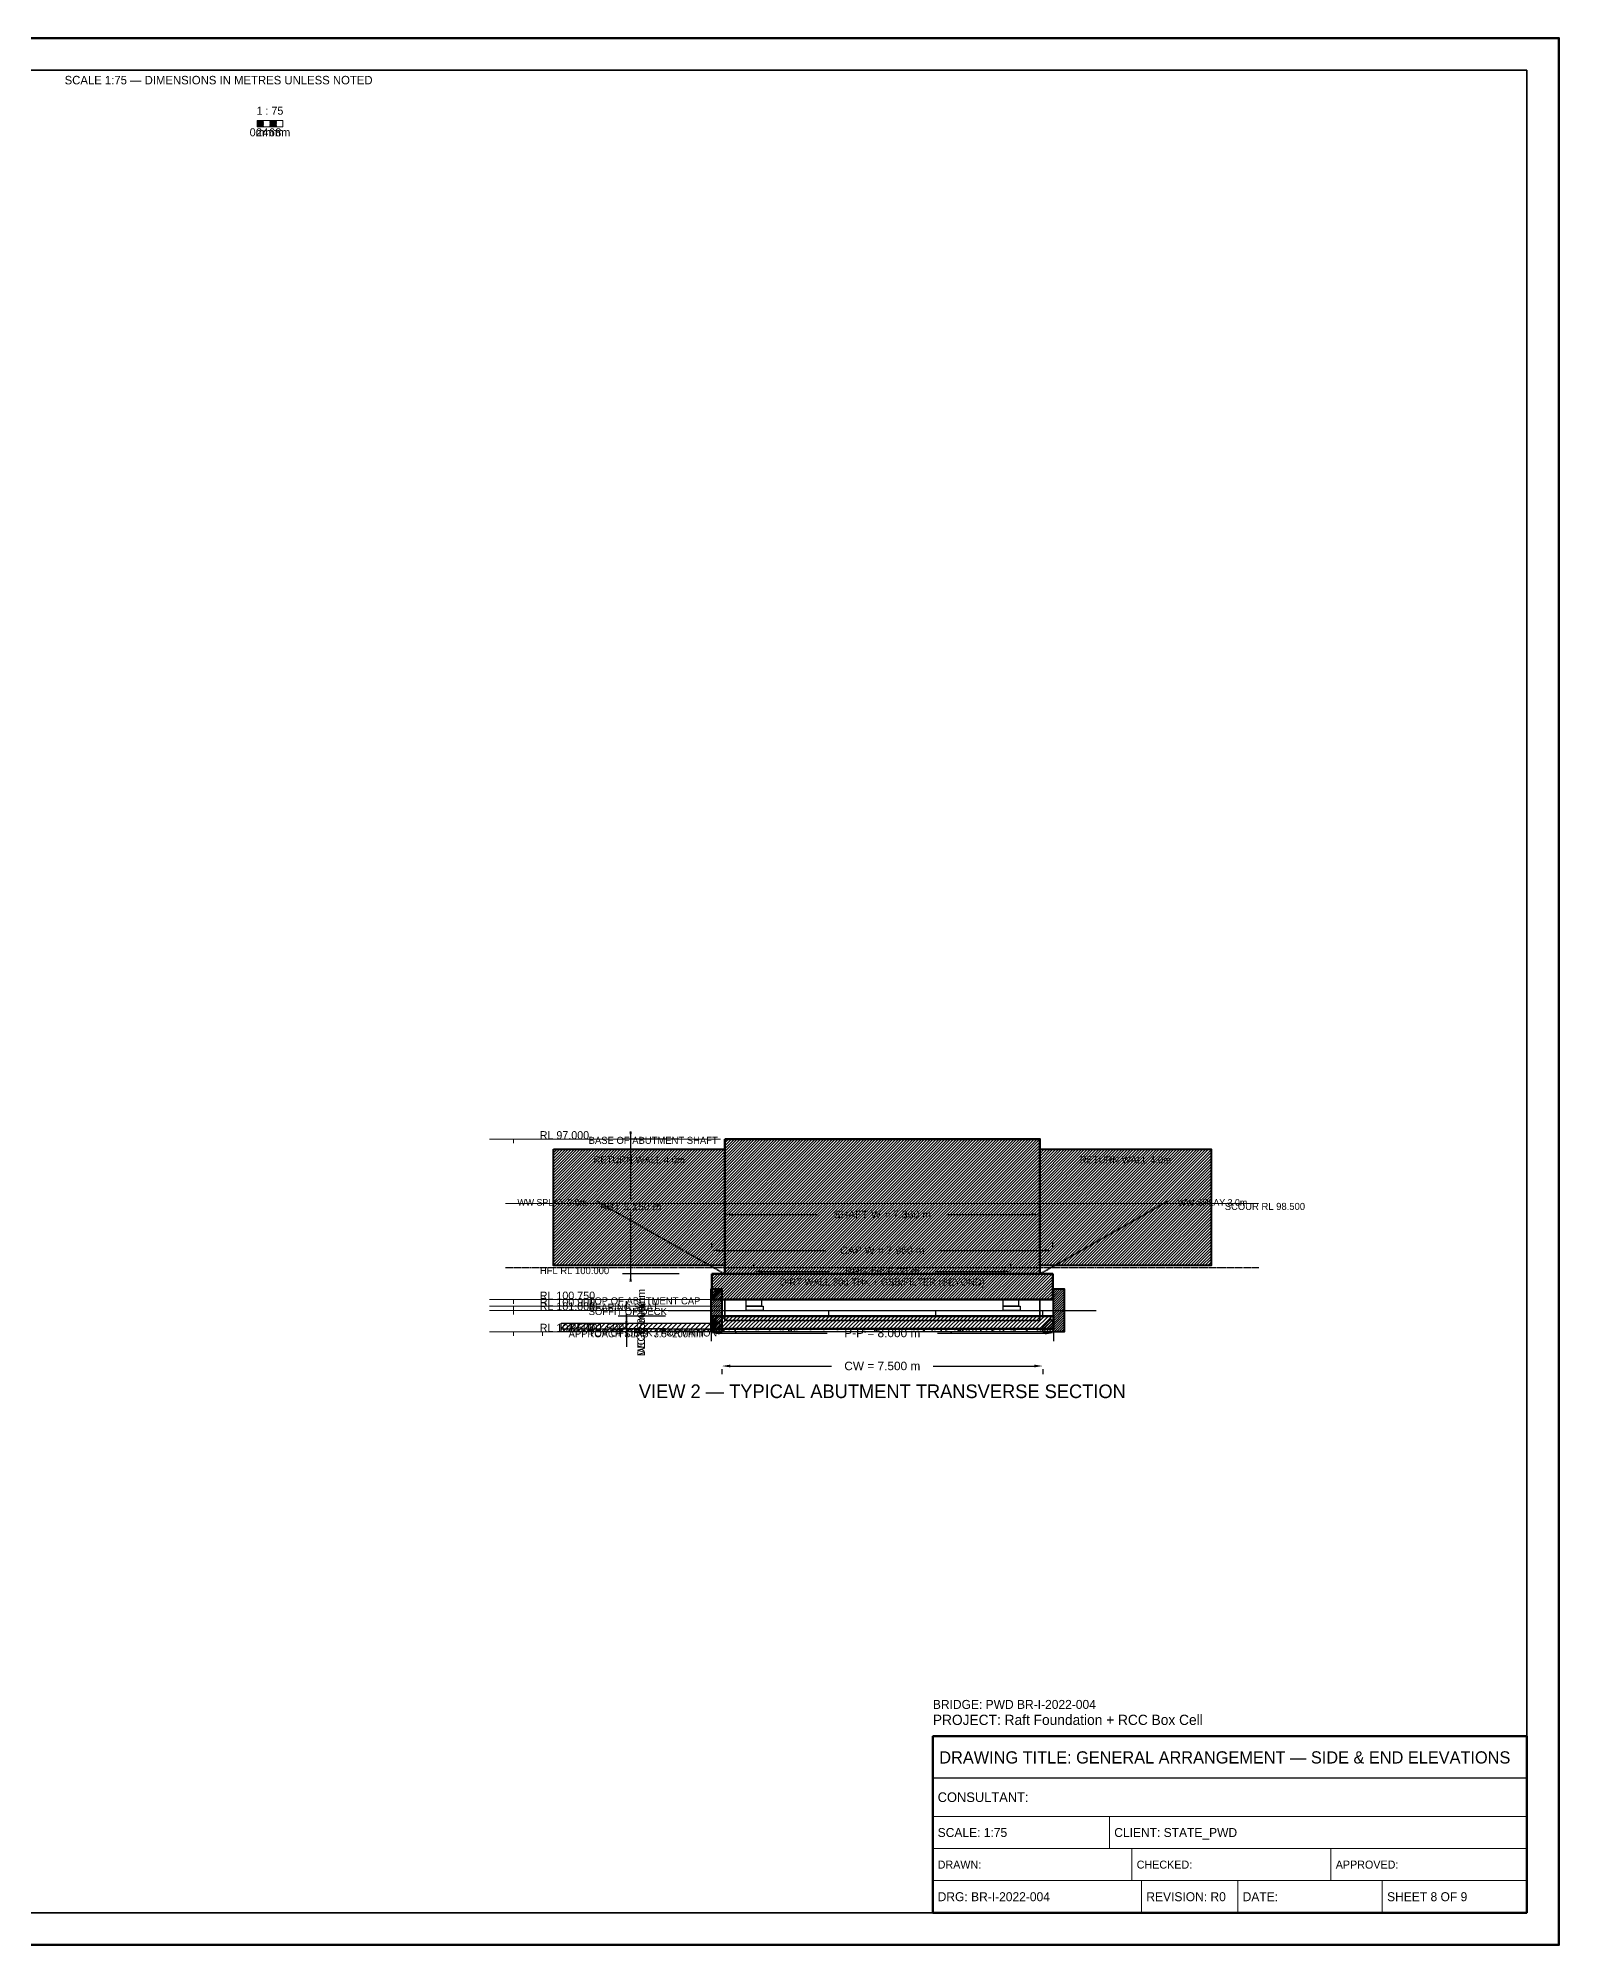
# Model space of a CAD drawing. Header units: metres. Extents: x 0 to 841, y 0 to 594.
# Drawn here: x 367 to 841, y 0 to 594 of the extents above; entities that cross this region are included whole.
import ezdxf
from ezdxf.enums import TextEntityAlignment as Align

# ---------------------------------------------------------------- set-up
doc = ezdxf.new("R2010")
doc.units = ezdxf.units.M
for name, pattern in [('DASHED', [0.5, 0.375, -0.125]), ('DASHED2', [0.25, 0.1875, -0.0625]), ('HIDDEN', [0.25, 0.1875, -0.0625])]:
    doc.linetypes.add(name, pattern=pattern)
for name, color, linetype, lineweight in [('BORDER-INNER', 7, 'Continuous', 35), ('BORDER-OUTER', 7, 'Continuous', 70), ('CIVIL-HFL', 5, 'DASHED', 25), ('CIVIL-ROAD', 7, 'Continuous', 25), ('CIVIL-SCOUR', 1, 'DASHED2', 18), ('DIM-LEVEL', 3, 'Continuous', 18), ('DIM-LINEAR', 3, 'Continuous', 18), ('STRUC-HATCHING', 8, 'Continuous', 18), ('STRUC-HIDDEN', 8, 'HIDDEN', 25), ('SUB-ABUT', 3, 'Continuous', 35), ('SUB-BEARING', 5, 'Continuous', 25), ('SUB-DIRT-WALL', 3, 'Continuous', 35), ('SUPER-DECK', 2, 'Continuous', 50), ('SUPER-KERB', 7, 'Continuous', 25), ('SUPER-PARAPET', 2, 'Continuous', 35), ('SUPER-WEARING', 8, 'Continuous', 25), ('SYM-SCALE', 7, 'Continuous', 13), ('TEXT-GENERAL', 7, 'Continuous', 18), ('TEXT-HEADER', 7, 'Continuous', 25), ('TEXT-LEVEL', 5, 'Continuous', 18), ('TEXT-SPEC', 7, 'Continuous', 13), ('TEXT-TITLE', 7, 'Continuous', 25), ('TITLEBLK-BOX', 7, 'Continuous', 50), ('TITLEBLK-TEXT', 7, 'Continuous', 18)]:
    doc.layers.add(name, color=color, linetype=linetype, lineweight=lineweight)
doc.styles.add('BRIDGE_STD', font='Arial.ttf')
doc.dimstyles.new('pmb100', dxfattribs={"dimtxt": 2.5, "dimasz": 0.9375, "dimexe": 2.5, "dimexo": 2.5, "dimtad": 0, "dimtih": 1, "dimdec": 0, "dimtxsty": 'BRIDGE_STD', "dimcen": 2.5, "dimazin": 3, "dimtfac": 1, "dimtmove": 0, "dimatfit": 3})

msp = doc.modelspace()

# ---------------------------------------------------------------- hatches: boundary and pattern name
at = {"layer": 'STRUC-HATCHING'}
h = msp.add_hatch(dxfattribs=at)
h.set_pattern_fill('ANSI31', scale=0.2)
h.paths.add_polyline_path([(581.18, 251), (679.32, 251), (679.32, 209), (581.18, 209)])
h = msp.add_hatch(dxfattribs=at)
h.set_pattern_fill('ANSI31', scale=0.2)
h.paths.add_polyline_path([(527.85, 247.85), (581.18, 247.85), (581.18, 211.67), (527.85, 211.67)])
h = msp.add_hatch(dxfattribs=at)
h.set_pattern_fill('ANSI31', scale=0.2)
h.paths.add_polyline_path([(679.32, 247.85), (732.65, 247.85), (732.65, 211.67), (679.32, 211.67)])
h = msp.add_hatch(dxfattribs=at)
h.set_pattern_fill('ANSI31', scale=0.2)
h.paths.add_polyline_path([(577.18, 209), (683.32, 209), (683.32, 201), (577.18, 201)])
h = msp.add_hatch(dxfattribs=at)
h.set_pattern_fill('ANSI31', scale=0.16)
h.paths.add_polyline_path([(576.92, 204.33), (580.25, 204.33), (580.25, 191), (576.92, 191)])
h = msp.add_hatch(dxfattribs=at)
h.set_pattern_fill('ANSI31', scale=0.16)
h.paths.add_polyline_path([(683.58, 204.33), (686.92, 204.33), (686.92, 191), (683.58, 191)])
h = msp.add_hatch(dxfattribs=at)
h.set_pattern_fill('ANSI31', scale=0.333333)
h.paths.add_polyline_path([(530.25, 193.67), (576.92, 193.67), (576.92, 191), (530.25, 191)])
h = msp.add_hatch(dxfattribs=at)
h.set_pattern_fill('ANSI31', scale=0.2666667)
h.paths.add_polyline_path([(576.92, 195.87), (683.58, 195.87), (683.58, 191.87), (576.92, 191.87)])
h = msp.add_hatch(dxfattribs=at)
h.set_pattern_fill('ANSI31', scale=0.1866667)
h.paths.add_polyline_path([(580.25, 191), (576.92, 191), (576.92, 193.93), (577.92, 195.11), (580.25, 192.76)])
h = msp.add_hatch(dxfattribs=at)
h.set_pattern_fill('ANSI31', scale=0.1866667)
h.paths.add_polyline_path([(680.25, 191), (683.58, 191), (683.58, 193.93), (682.58, 195.11), (680.25, 192.76)])
at = {"layer": 'SUPER-WEARING'}
h = msp.add_hatch(dxfattribs=at)
h.set_pattern_fill('AR-SAND', scale=0.0533333)
h.paths.add_polyline_path([(530.25, 191.87), (576.92, 191.87), (576.92, 191), (530.25, 191)])
h = msp.add_hatch(dxfattribs=at)
h.set_pattern_fill('AR-SAND', scale=0.0533333)
h.paths.add_polyline_path([(580.25, 191.87), (680.25, 191.87), (680.25, 191), (580.25, 191)])
at = {"layer": 'SYM-SCALE'}
h = msp.add_hatch(dxfattribs=at)
h.set_pattern_fill('SOLID')
h.paths.add_polyline_path([(435.5, 566.4), (437.5, 566.4), (437.5, 568.39), (435.5, 568.39)])
h = msp.add_hatch(dxfattribs=at)
h.set_pattern_fill('SOLID')
h.paths.add_polyline_path([(439.5, 566.4), (441.5, 566.4), (441.5, 568.39), (439.5, 568.39)])

# ---------------------------------------------------------------- linework, layer by layer
at = {"layer": 'BORDER-INNER'}
msp.add_lwpolyline([(10, 10), (831, 10), (831, 584), (10, 584), (10, 10)], dxfattribs=at)
at = {"layer": 'BORDER-OUTER'}
msp.add_lwpolyline([(0, 0), (841, 0), (841, 594), (0, 594), (0, 0)], dxfattribs=at)
at = {"layer": 'CIVIL-HFL', "color": 5, "linetype": 'DASHED'}
msp.add_line((512.92, 211), (747.58, 211), dxfattribs=at)
at = {"layer": 'CIVIL-ROAD', "lineweight": 25}
msp.add_lwpolyline([(530.25, 193.67), (576.92, 193.67), (576.92, 191), (530.25, 191), (530.25, 193.67)], dxfattribs=at)
at = {"layer": 'CIVIL-SCOUR', "color": 1, "linetype": 'DASHED2'}
msp.add_line((512.92, 231), (747.58, 231), dxfattribs=at)
at = {"layer": 'DIM-LEVEL'}
for p, q in [((507.84, 251), (522.8, 251)), ((515.32, 251), (515.32, 249.75)), ((507.84, 201), (522.8, 201)), ((507.84, 199), (522.8, 199)), ((507.84, 197.67), (522.8, 197.67)), ((515.32, 201), (515.32, 199.75)), ((515.32, 199), (515.32, 197.75)), ((515.32, 197.67), (515.32, 196.42)), ((507.84, 191), (522.8, 191)), ((515.32, 191), (515.32, 189.75)), ((516.9, 191), (531.86, 191)), ((524.38, 191), (524.38, 189.75))]:
    msp.add_line(p, q, dxfattribs=at)
at = {"layer": 'DIM-LEVEL', "color": 5}
for p, q in [((515.32, 251), (579.85, 251)), ((515.32, 201), (579.85, 201)), ((515.32, 199), (579.85, 199)), ((515.32, 197.67), (579.85, 197.67)), ((515.32, 191), (579.85, 191))]:
    msp.add_line(p, q, dxfattribs=at)
at = {"layer": 'STRUC-HIDDEN', "color": 8, "linetype": 'HIDDEN'}
for p, q in [((563.58, 197.67), (696.92, 197.67)), ((580.25, 195.87), (580.25, 197.67)), ((613.58, 195.87), (613.58, 197.67)), ((646.92, 195.87), (646.92, 197.67)), ((680.25, 195.87), (680.25, 197.67))]:
    msp.add_line(p, q, dxfattribs=at)
at = {"layer": 'SUB-ABUT', "color": 3, "linetype": 'DASHED'}
for p, q in [((581.18, 209), (541.18, 231.75)), ((679.32, 209), (719.32, 231.75))]:
    msp.add_line(p, q, dxfattribs=at)
at = {"layer": 'SUB-ABUT', "lineweight": 50}
for points in [[(581.18, 251), (679.32, 251), (679.32, 209), (581.18, 209), (581.18, 251)], [(577.18, 209), (683.32, 209), (683.32, 201), (577.18, 201), (577.18, 209)]]:
    msp.add_lwpolyline(points, dxfattribs=at)
at = {"layer": 'SUB-ABUT', "lineweight": 40}
for points in [[(527.85, 247.85), (581.18, 247.85), (581.18, 211.67), (527.85, 211.67), (527.85, 247.85)], [(679.32, 247.85), (732.65, 247.85), (732.65, 211.67), (679.32, 211.67), (679.32, 247.85)]]:
    msp.add_lwpolyline(points, dxfattribs=at)
at = {"layer": 'SUB-ABUT', "lineweight": 30}
for points in [[(587.85, 201), (592.65, 201), (592.65, 199), (587.85, 199), (587.85, 201)], [(667.85, 201), (672.65, 201), (672.65, 199), (667.85, 199), (667.85, 201)]]:
    msp.add_lwpolyline(points, dxfattribs=at)
at = {"layer": 'SUB-BEARING', "lineweight": 30}
for points in [[(587.85, 199), (593.18, 199), (593.18, 197.67), (587.85, 197.67), (587.85, 199)], [(667.85, 199), (673.18, 199), (673.18, 197.67), (667.85, 197.67), (667.85, 199)]]:
    msp.add_lwpolyline(points, dxfattribs=at)
at = {"layer": 'SUB-DIRT-WALL', "lineweight": 35}
msp.add_lwpolyline([(581.18, 194.53), (679.32, 194.53), (679.32, 201), (581.18, 201), (581.18, 194.53)], dxfattribs=at)
at = {"layer": 'SUPER-DECK', "lineweight": 50}
msp.add_lwpolyline([(576.92, 195.87), (683.58, 195.87), (683.58, 191.87), (576.92, 191.87), (576.92, 195.87)], dxfattribs=at)
at = {"layer": 'SUPER-KERB', "lineweight": 35}
for points in [[(580.25, 191), (576.92, 191), (576.92, 193.93), (577.92, 195.11), (580.25, 192.76), (580.25, 191)], [(680.25, 191), (683.58, 191), (683.58, 193.93), (682.58, 195.11), (680.25, 192.76), (680.25, 191)]]:
    msp.add_lwpolyline(points, dxfattribs=at)
at = {"layer": 'SUPER-PARAPET', "lineweight": 40}
for points in [[(576.92, 204.33), (580.25, 204.33), (580.25, 191), (576.92, 191), (576.92, 204.33)], [(683.58, 204.33), (686.92, 204.33), (686.92, 191), (683.58, 191), (683.58, 204.33)]]:
    msp.add_lwpolyline(points, dxfattribs=at)
at = {"layer": 'SUPER-WEARING'}
for points in [[(530.25, 191.87), (576.92, 191.87), (576.92, 191), (530.25, 191), (530.25, 191.87)], [(580.25, 191.87), (680.25, 191.87), (680.25, 191), (580.25, 191), (580.25, 191.87)]]:
    msp.add_lwpolyline(points, dxfattribs=at)
at = {"layer": 'SYM-SCALE'}
msp.add_lwpolyline([(435.5, 566.4), (443.5, 566.4), (443.5, 568.39), (435.5, 568.39), (435.5, 566.4)], dxfattribs=at)
at = {"layer": 'TITLEBLK-BOX', "lineweight": 50}
msp.add_lwpolyline([(646, 10), (831, 10), (831, 65), (646, 65), (646, 10)], dxfattribs=at)
at = {"layer": 'TITLEBLK-BOX', "lineweight": 30}
msp.add_lwpolyline([(646, 52), (831, 52), (831, 65), (646, 65), (646, 52)], dxfattribs=at)
at = {"layer": 'TITLEBLK-BOX', "lineweight": 18}
for points in [[(646, 40), (831, 40), (831, 52), (646, 52), (646, 40)], [(646, 30), (701, 30), (701, 40), (646, 40), (646, 30)], [(701, 30), (831, 30), (831, 40), (701, 40), (701, 30)], [(646, 20), (708, 20), (708, 30), (646, 30), (646, 20)], [(708, 20), (770, 20), (770, 30), (708, 30), (708, 20)], [(770, 20), (831, 20), (831, 30), (770, 30), (770, 20)], [(646, 10), (711, 10), (711, 20), (646, 20), (646, 10)], [(711, 10), (741, 10), (741, 20), (711, 20), (711, 10)], [(741, 10), (786, 10), (786, 20), (741, 20), (741, 10)], [(786, 10), (831, 10), (831, 20), (786, 20), (786, 10)]]:
    msp.add_lwpolyline(points, dxfattribs=at)

# ---------------------------------------------------------------- texts
at = {"layer": 'CIVIL-HFL', "color": 5}
msp.add_text('HFL RL 100.000', height=2.2, dxfattribs=at).set_placement((523.58, 208.95))
at = {"layer": 'CIVIL-SCOUR', "color": 1}
msp.add_text('SCOUR RL 98.500', height=2.2, dxfattribs=at).set_placement((736.92, 228.95))
at = {"layer": 'TEXT-GENERAL'}
for s, height, p in [('1 : 75', 2.493, (439.5, 570.14)), ('0m', 2.493, (435.5, 563.41)), ('2m', 2.493, (437.5, 563.41)), ('4m', 2.493, (439.5, 563.41)), ('6m', 2.493, (441.5, 563.41)), ('8m', 2.493, (443.5, 563.41)), ('APPROACH SLAB  3.5×200mm', 2.2, (553.58, 189.27))]:
    msp.add_text(s, height=height, dxfattribs=at).set_placement(p, align=Align.CENTER)
at = {"layer": 'TEXT-GENERAL', "color": 3}
for p in [(554.52, 243.45), (705.98, 243.45)]:
    msp.add_text('RETURN WALL 4.0m', height=2.2, dxfattribs=at).set_placement(p, align=Align.CENTER)
at = {"layer": 'TEXT-HEADER'}
msp.add_text('VIEW 2 — TYPICAL ABUTMENT TRANSVERSE SECTION', height=4.2533, dxfattribs=at).set_placement((630.25, 170.33), align=Align.CENTER)
at = {"layer": 'TEXT-LEVEL'}
for s, height, p in [('RL 97.000', 2.493, (523.54, 251)), ('BASE OF ABUTMENT SHAFT', 2.2, (538.78, 249.53)), ('RL 100.750', 2.493, (523.54, 201)), ('RL 100.900', 2.493, (523.54, 199)), ('RL 101.000', 2.493, (523.54, 197.67)), ('TOP OF ABUTMENT CAP', 2.2, (538.78, 199.53)), ('SOFFIT OF DECK', 2.2, (538.78, 196.2)), ('BEARING SEAT', 2.2, (538.78, 197.53)), ('RL 101.500', 2.493, (523.54, 191)), ('RL 101.500', 2.493, (532.61, 191)), ('TOP OF DECK / FORMATION', 2.2, (538.78, 189.53))]:
    msp.add_text(s, height=height, dxfattribs=at).set_placement(p)
at = {"layer": 'TEXT-SPEC', "color": 8}
msp.add_text('SCALE 1:75 — DIMENSIONS IN METRES UNLESS NOTED', height=2.64, dxfattribs=at).set_placement((423.5, 579.6), align=Align.CENTER)
at = {"layer": 'TEXT-SPEC', "color": 3}
msp.add_text('WW SPLAY 3.0m', height=2.0533, dxfattribs=at).set_placement((538.25, 230.28), align=Align.RIGHT)
msp.add_text('WW SPLAY 3.0m', height=2.0533, dxfattribs=at).set_placement((722.25, 230.28))
msp.add_text('DIRT WALL 300 THK + GSB/FILTER (BEYOND)', height=2.2, dxfattribs=at).set_placement((630.25, 205.4), align=Align.CENTER)
at = {"layer": 'TEXT-TITLE'}
for s, height, p in [('PROJECT: Raft Foundation + RCC Box Cell', 3.2, (646, 68.5)), ('DRAWING TITLE: GENERAL ARRANGEMENT — SIDE & END ELEVATIONS', 3.8, (648, 56.5))]:
    msp.add_text(s, height=height, dxfattribs=at).set_placement(p)
at = {"layer": 'TITLEBLK-TEXT'}
for s, height, p in [('BRIDGE: PWD BR-I-2022-004', 2.8, (646, 73.5)), ('CONSULTANT: ', 3, (647.5, 44.5)), ('SCALE: 1:75', 2.8, (647.5, 33.6)), ('CLIENT: STATE_PWD', 2.8, (702.5, 33.6)), ('DRAWN: ', 2.5, (647.5, 23.75)), ('CHECKED: ', 2.5, (709.5, 23.75)), ('APPROVED: ', 2.5, (771.5, 23.75)), ('DRG: BR-I-2022-004', 2.8, (647.5, 13.6)), ('REVISION: R0', 2.8, (712.5, 13.6)), ('DATE: ', 2.8, (742.5, 13.6)), ('SHEET 8 OF 9', 2.8, (787.5, 13.6))]:
    msp.add_text(s, height=height, dxfattribs=at).set_placement(p)

# ---------------------------------------------------------------- dimensions: what is measured, and where the dimension line sits
at = {"layer": 'DIM-LINEAR'}
for base, p1, p2, text in [((551.85, 251), (569.45, 251), (569.45, 209), 'ABT 3.150 m'), ((550.52, 195.87), (565.18, 195.87), (565.18, 191.87), 'DECK 300mm'), ((550.52, 191.87), (565.18, 191.87), (565.18, 191), 'WC 65mm')]:
    msp.add_linear_dim(base=base, p1=p1, p2=p2, angle=90, text=text, dimstyle='pmb100', override={"dimtxt": 2.346667, "dimasz": 2.346667, "dimgap": 0.938667, "dimclrt": 3}, dxfattribs=at).render()
for base, p1, p2, text, override in [((581.18, 227.53), (581.18, 245.13), (679.32, 245.13), 'SHAFT W = 7.360 m', {"dimtxt": 2.346667, "dimasz": 2.346667, "dimgap": 0.938667, "dimclrt": 3}), ((577.18, 216.33), (577.18, 214.87), (683.32, 214.87), 'CAP W = 7.960 m', {"dimtxt": 2.346667, "dimasz": 2.346667, "dimgap": 0.938667, "dimclrt": 3}), ((590.25, 209.8), (590.25, 208.33), (670.25, 208.33), 'BRG c/c 6.00 m', {"dimtxt": 2.346667, "dimasz": 2.346667, "dimgap": 0.938667, "dimclrt": 3}), ((576.92, 190.6), (576.92, 193.53), (683.58, 193.53), 'P-P = 8.000 m', {"dimtxt": 2.64, "dimasz": 2.64, "dimgap": 1.056, "dimclrt": 3}), ((580.25, 180.33), (580.25, 181.8), (680.25, 181.8), 'CW = 7.500 m', {"dimtxt": 2.64, "dimasz": 2.64, "dimgap": 1.056, "dimclrt": 3})]:
    msp.add_linear_dim(base=base, p1=p1, p2=p2, text=text, dimstyle='pmb100', override=override, dxfattribs=at).render()

doc.saveas('drawing.dxf')
